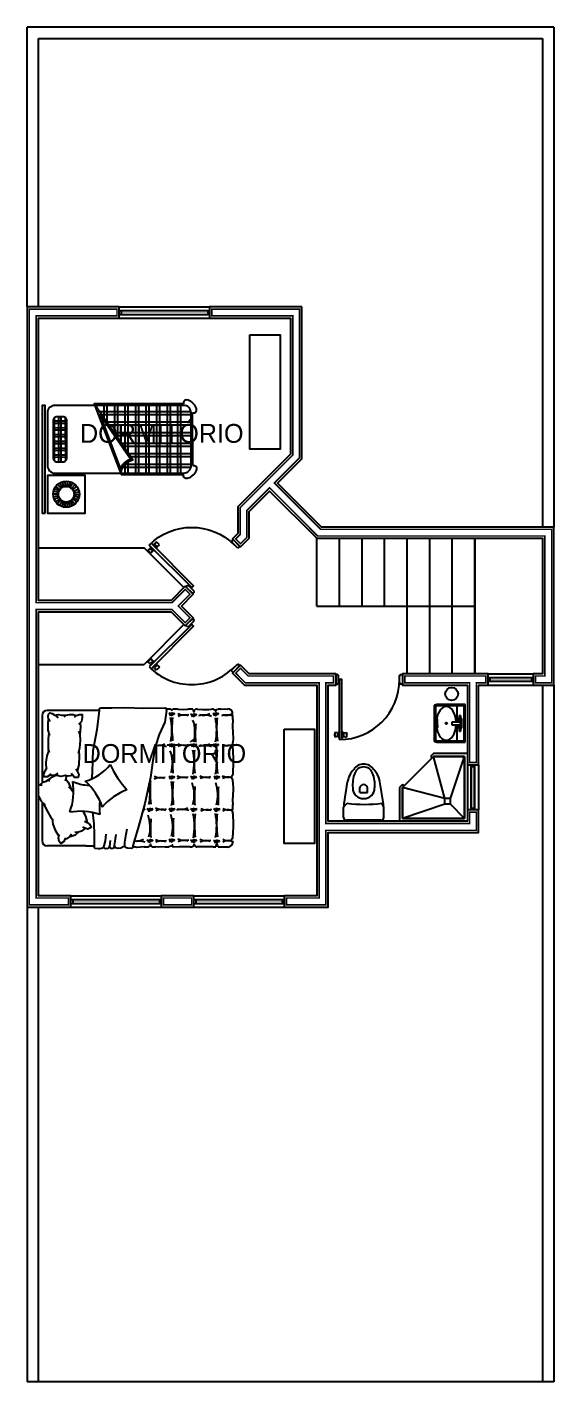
# Model space of a CAD drawing. Header units: millimetres. Extents: x 156.6 to 189.1, y 206.7 to 239.3.
# Drawn here: x 168.51 to 175.51, y 221.14 to 239.14 of the extents above; entities that cross this region are included whole.
import ezdxf

# ---------------------------------------------------------------- set-up
doc = ezdxf.new("R2010")
doc.units = ezdxf.units.MM
doc.header["$LTSCALE"] = 0.02
for name, color, linetype in [('CALIDAD', 15, 'Continuous'), ('MUEBLES', 43, 'Continuous'), ('MUROS', 22, 'Continuous'), ('PUERTAS', 15, 'Continuous'), ('VENTANAS', 153, 'Continuous'), ('VIDRIO', 150, 'Continuous')]:
    doc.layers.add(name, color=color, linetype=linetype)

# ---------------------------------------------------------------- blocks, each defined once
blk = doc.blocks.new('puerta')
for p, q in [((-0.147, 0.724), (-0.146, 0.748)), ((-0.144, 0.724), (-0.147, 0.724)), ((-0.144, 0.748), (-0.146, 0.748)), ((-0.145, 0.706), (-0.144, 0.765)), ((-0.105, 0.759), (-0.144, 0.765)), ((-0.106, 0.711), (-0.105, 0.759)), ((-0.094, 0.726), (-0.106, 0.726)), ((-0.094, 0.744), (-0.105, 0.744)), ((-0.094, 0.746), (-0.094, 0.725)), ((-0.089, 0.746), (-0.094, 0.746)), ((-0.094, 0.725), (-0.089, 0.725)), ((-0.042, 0.746), (-0.037, 0.746)), ((-0.037, 0.725), (-0.042, 0.725)), ((-0.037, 0.746), (-0.037, 0.725)), ((-0.037, 0.744), (-0.026, 0.744)), ((-0.037, 0.726), (-0.025, 0.726)), ((-0.026, 0.759), (0.013, 0.765)), ((-0.025, 0.711), (-0.026, 0.759)), ((0.013, 0.706), (0.013, 0.765)), ((0.013, 0.748), (0.015, 0.748)), ((0.013, 0.724), (0.015, 0.724)), ((0.015, 0.724), (0.015, 0.748)), ((-0.106, 0.711), (-0.145, 0.706)), ((-0.025, 0.711), (0.013, 0.706))]:
    blk.add_line(p, q)
for points in [[(-0.083, 0.698), (-0.089, 0.698), (-0.089, 0.773), (-0.083, 0.773)], [(-0.048, 0.698), (-0.042, 0.698), (-0.042, 0.773), (-0.048, 0.773)]]:
    blk.add_lwpolyline(points, close=True)
for points in [[(-0.083, 0.799), (-0.083, 0), (-0.048, 0), (-0.048, 0.8)], [(-0.863, -0.05), (-0.863, -0.065), (-0.888, -0.065), (-0.888, 0.065), (-0.863, 0.065), (-0.863, 0.05)], [(-0.863, 0.05), (-0.85, 0.05), (-0.85, -0.05), (-0.863, -0.05)], [(-0.025, 0.05), (-0.038, 0.05), (-0.038, -0.05), (-0.025, -0.05)], [(-0.025, -0.05), (-0.025, -0.065), (0, -0.065), (0, 0.065), (-0.025, 0.065), (-0.025, 0.05)]]:
    blk.add_lwpolyline(points)
for centre, radius, start, end in [((-0.048, 0), 0.8, 90, 180), ((-0.094, 0.75), 0.00466, 270, 0), ((-0.094, 0.72), 0.00466, 0, 90), ((-0.037, 0.75), 0.00466, 180, 270), ((-0.037, 0.72), 0.00466, 90, 180)]:
    blk.add_arc(centre, radius, start, end)

msp = doc.modelspace()

# ---------------------------------------------------------------- linework, layer by layer
for p, q in [((172.357, 231.444), (172.357, 232.344)), ((172.657, 231.444), (172.657, 232.344)), ((172.957, 231.444), (172.957, 232.344)), ((173.257, 231.444), (173.257, 232.344)), ((173.557, 230.544), (173.557, 232.344)), ((173.857, 230.544), (173.857, 232.344)), ((174.157, 230.544), (174.157, 232.344)), ((174.457, 230.544), (174.457, 232.344)), ((174.457, 232.344), (174.457, 230.544)), ((172.357, 231.444), (174.457, 231.444))]:
    msp.add_line(p, q)
at = {"layer": 'CALIDAD', "const_width": 0.02}
for points in [[(169.056, 227.564), (168.627, 227.564), (168.627, 231.399), (170.432, 231.399), (170.608, 231.223), (170.672, 231.287), (170.514, 231.444), (170.672, 231.602), (170.608, 231.665), (170.432, 231.489), (168.627, 231.489), (168.627, 235.299), (169.702, 235.299), (169.702, 235.389), (168.537, 235.389), (168.537, 227.474), (169.056, 227.474)], [(172.127, 235.389), (170.962, 235.389), (170.962, 235.299), (172.037, 235.299), (172.037, 233.45), (171.337, 232.75), (171.337, 232.394), (171.279, 232.336), (171.342, 232.272), (171.427, 232.357), (171.427, 232.713), (171.729, 233.015), (172.369, 232.374), (175.387, 232.374), (175.387, 230.514), (175.262, 230.514), (175.262, 230.424), (175.477, 230.424), (175.477, 232.464), (172.407, 232.464), (171.792, 233.078), (172.127, 233.413)], [(172.577, 230.514), (171.444, 230.514), (171.342, 230.617), (171.279, 230.553), (171.407, 230.424), (172.387, 230.424), (172.387, 227.564), (171.953, 227.564), (171.953, 227.474), (172.477, 227.474), (172.477, 228.465), (174.477, 228.465), (174.477, 228.705), (174.387, 228.705), (174.387, 228.555), (172.477, 228.555), (172.477, 230.424), (172.577, 230.424)], [(174.602, 230.514), (173.525, 230.514), (173.525, 230.424), (174.387, 230.424), (174.387, 229.365), (174.477, 229.365), (174.477, 230.424), (174.602, 230.424)], [(170.693, 227.564), (170.32, 227.564), (170.32, 227.474), (170.693, 227.474)]]:
    msp.add_lwpolyline(points, close=True, dxfattribs=at)
at = {"layer": 'MUEBLES', "linetype": 'ByBlock'}
for p, q in [((169.469, 234.03), (170.686, 234.03)), ((169.531, 233.939), (169.531, 234.11)), ((169.571, 233.881), (169.571, 234.11)), ((169.671, 233.735), (169.671, 234.11)), ((169.711, 233.676), (169.711, 234.11)), ((169.811, 233.53), (169.811, 234.11)), ((169.851, 233.471), (169.851, 234.11)), ((169.951, 233.21), (169.951, 234.11)), ((169.991, 233.21), (169.991, 234.11)), ((170.091, 233.21), (170.091, 234.11)), ((170.131, 233.21), (170.131, 234.11)), ((170.231, 233.21), (170.231, 234.11)), ((170.271, 233.21), (170.271, 234.11)), ((170.371, 233.21), (170.371, 234.11)), ((170.411, 233.21), (170.411, 234.11)), ((170.511, 233.21), (170.511, 234.11)), ((170.551, 233.21), (170.551, 234.11)), ((169.035, 233.9), (168.853, 233.899)), ((169.035, 233.87), (168.853, 233.869)), ((168.87, 233.38), (168.869, 233.939)), ((168.93, 233.361), (168.929, 233.958)), ((168.96, 233.361), (168.959, 233.958)), ((169.02, 233.375), (169.019, 233.944)), ((169.496, 233.99), (170.686, 233.99)), ((169.565, 233.89), (170.687, 233.89)), ((169.592, 233.85), (170.687, 233.85)), ((169.035, 233.81), (168.853, 233.809)), ((169.035, 233.78), (168.853, 233.779)), ((169.035, 233.72), (168.853, 233.719)), ((169.035, 233.69), (168.853, 233.689)), ((169.66, 233.75), (170.687, 233.75)), ((169.688, 233.71), (170.687, 233.71)), ((169.035, 233.63), (168.853, 233.629)), ((169.035, 233.6), (168.853, 233.599)), ((169.035, 233.54), (168.853, 233.539)), ((169.035, 233.51), (168.853, 233.509)), ((169.756, 233.61), (170.687, 233.61)), ((169.783, 233.57), (170.687, 233.57)), ((169.852, 233.47), (170.687, 233.47)), ((169.035, 233.45), (168.853, 233.449)), ((169.035, 233.42), (168.853, 233.419)), ((169.781, 233.29), (170.673, 233.29)), ((169.811, 233.21), (169.811, 233.33)), ((169.811, 233.33), (170.687, 233.33)), ((169.851, 233.21), (169.851, 233.361)), ((169.879, 233.43), (170.687, 233.43)), ((169.018, 233.033), (169.011, 233.102)), ((169.039, 233.032), (169.048, 233.102)), ((168.923, 232.931), (168.853, 232.932)), ((168.926, 232.953), (168.858, 232.968)), ((168.933, 232.973), (168.869, 233.002)), ((168.944, 232.992), (168.888, 233.034)), ((168.959, 233.008), (168.913, 233.06)), ((168.977, 233.02), (168.942, 233.081)), ((168.996, 233.029), (168.976, 233.095)), ((169.061, 233.028), (169.083, 233.094)), ((169.08, 233.019), (169.116, 233.079)), ((169.098, 233.006), (169.145, 233.057)), ((169.112, 232.989), (169.169, 233.03)), ((169.122, 232.97), (169.187, 232.998)), ((169.129, 232.95), (169.197, 232.963)), ((169.131, 232.928), (169.201, 232.927)), ((168.925, 232.909), (168.857, 232.896)), ((168.932, 232.889), (168.867, 232.861)), ((168.942, 232.87), (168.885, 232.829)), ((168.957, 232.853), (168.909, 232.802)), ((168.974, 232.84), (168.938, 232.78)), ((168.994, 232.831), (168.971, 232.765)), ((169.015, 232.827), (169.006, 232.757)), ((169.036, 232.826), (169.043, 232.757)), ((169.058, 232.83), (169.078, 232.764)), ((169.078, 232.839), (169.112, 232.778)), ((169.095, 232.851), (169.141, 232.799)), ((169.11, 232.867), (169.166, 232.825)), ((169.121, 232.886), (169.185, 232.857)), ((169.128, 232.907), (169.196, 232.891)), ((168.657, 232.219), (170.061, 232.219)), ((170.59, 231.69), (170.061, 232.219)), ((170.591, 231.198), (170.062, 230.669)), ((168.657, 230.669), (170.062, 230.669))]:
    msp.add_line(p, q, dxfattribs=at)
at = {"layer": 'MUEBLES'}
for p, q in [((169.464, 230.057), (168.773, 230.057)), ((169.464, 230.076), (169.464, 230.057)), ((170.414, 230.076), (170.356, 230.076)), ((170.358, 230.057), (170.358, 230.076)), ((170.516, 230.076), (170.442, 230.076)), ((170.707, 230.076), (170.644, 230.076)), ((170.773, 230.076), (170.744, 230.076)), ((170.985, 230.076), (170.958, 230.076)), ((171.075, 230.076), (171.044, 230.076)), ((173.915, 230.1), (173.915, 229.67)), ((173.932, 230.1), (173.932, 229.67)), ((174.327, 230.135), (173.95, 230.135)), ((174.309, 230.117), (173.95, 230.117)), ((174.222, 229.902), (174.222, 230.117)), ((174.309, 230.117), (174.309, 229.652)), ((174.327, 229.635), (174.327, 230.135)), ((168.707, 229.991), (168.707, 229.096)), ((171.24, 229.938), (171.24, 229.984)), ((174.15, 229.902), (174.15, 229.867)), ((174.264, 229.902), (174.15, 229.902)), ((174.15, 229.867), (174.264, 229.867)), ((174.222, 229.652), (174.222, 229.867)), ((174.239, 229.942), (174.239, 229.902)), ((174.239, 229.867), (174.239, 229.828)), ((174.265, 229.991), (174.252, 229.991)), ((174.252, 229.921), (174.265, 229.921)), ((174.264, 229.867), (174.264, 229.902)), ((174.274, 229.95), (174.272, 229.95)), ((174.283, 229.828), (174.283, 229.942)), ((174.252, 229.849), (174.265, 229.849)), ((174.265, 229.778), (174.252, 229.778)), ((174.272, 229.819), (174.274, 229.819)), ((171.24, 229.605), (171.24, 229.633)), ((171.24, 229.548), (171.24, 229.585)), ((173.95, 229.652), (174.309, 229.652)), ((173.95, 229.635), (174.327, 229.635)), ((169.375, 229.401), (169.37, 229.222)), ((173.888, 229.428), (173.513, 229.053)), ((173.907, 229.485), (173.869, 229.447)), ((173.869, 229.447), (173.888, 229.428)), ((173.907, 229.447), (173.888, 229.428)), ((173.888, 229.428), (173.907, 229.447)), ((174.357, 229.485), (173.907, 229.485)), ((174.057, 228.885), (173.907, 229.447)), ((174.319, 229.447), (173.907, 229.447)), ((173.907, 229.447), (174.319, 229.447)), ((174.132, 228.885), (174.319, 229.447)), ((174.319, 228.622), (174.319, 229.447)), ((174.319, 229.447), (174.319, 228.622)), ((168.76, 229.117), (168.811, 229.147)), ((169.021, 229.191), (169.015, 229.191)), ((169.118, 229.191), (169.113, 229.191)), ((169.37, 229.222), (169.364, 229.146)), ((168.657, 228.968), (168.662, 228.964)), ((168.678, 229.069), (168.714, 229.103)), ((168.714, 229.103), (168.76, 229.117)), ((169.273, 229.067), (169.337, 229.059)), ((171.24, 229.11), (171.24, 229.139)), ((172.718, 228.817), (172.765, 229.11)), ((172.928, 228.967), (172.928, 229.028)), ((172.928, 228.967), (173.03, 228.967)), ((173.03, 228.967), (173.03, 229.028)), ((173.241, 228.817), (173.194, 229.11)), ((173.494, 229.072), (173.457, 229.035)), ((173.457, 229.035), (173.457, 228.585)), ((173.513, 229.053), (173.494, 229.072)), ((173.513, 229.053), (173.494, 229.035)), ((173.494, 229.035), (173.513, 229.053)), ((174.057, 228.885), (173.494, 229.035)), ((173.494, 229.035), (173.494, 228.622)), ((173.494, 228.622), (173.494, 229.035)), ((168.657, 228.918), (168.694, 228.853)), ((168.694, 228.853), (168.748, 228.804)), ((168.707, 228.842), (168.707, 228.324)), ((171.24, 228.743), (171.24, 228.809)), ((172.711, 228.77), (172.718, 228.783)), ((172.718, 228.783), (172.758, 228.824)), ((172.718, 228.783), (172.718, 228.817)), ((173.248, 228.77), (173.221, 228.824)), ((173.241, 228.783), (173.241, 228.817)), ((173.248, 228.77), (173.241, 228.783)), ((174.057, 228.81), (173.494, 228.622)), ((174.132, 228.885), (174.057, 228.885)), ((174.057, 228.81), (174.057, 228.885)), ((174.132, 228.81), (174.057, 228.81)), ((174.132, 228.81), (174.132, 228.885)), ((174.319, 228.622), (174.132, 228.81)), ((171.24, 228.685), (171.24, 228.702)), ((172.711, 228.634), (172.711, 228.77)), ((173.248, 228.634), (173.248, 228.77)), ((173.494, 228.622), (174.319, 228.622)), ((174.319, 228.622), (173.494, 228.622)), ((169.199, 228.443), (169.193, 228.44)), ((169.824, 228.414), (169.838, 228.482)), ((173.207, 228.6), (172.752, 228.6)), ((169.286, 228.257), (168.773, 228.257)), ((169.286, 228.257), (169.397, 228.257)), ((169.397, 228.257), (169.397, 228.243)), ((169.512, 228.233), (169.531, 228.256)), ((169.531, 228.256), (169.549, 228.324)), ((169.549, 228.324), (169.559, 228.413)), ((169.611, 228.331), (169.601, 228.251)), ((169.601, 228.251), (169.612, 228.232)), ((169.663, 228.235), (169.669, 228.264)), ((169.669, 228.264), (169.692, 228.407)), ((169.805, 228.305), (169.824, 228.414)), ((169.807, 228.258), (169.805, 228.305)), ((169.816, 228.234), (169.807, 228.258)), ((169.912, 228.257), (169.912, 228.243)), ((169.912, 228.243), (169.933, 228.243)), ((170.062, 228.243), (170.118, 228.243)), ((170.163, 228.243), (170.213, 228.243)), ((170.34, 228.243), (170.389, 228.243)), ((170.674, 228.243), (170.7, 228.243)), ((170.748, 228.243), (170.761, 228.243)), ((170.979, 228.243), (171.013, 228.243)), ((171.044, 228.243), (171.173, 228.243)), ((171.24, 228.359), (171.24, 228.402)), ((171.24, 228.316), (171.24, 228.309)), ((169.612, 228.232), (169.635, 228.222)), ((169.635, 228.222), (169.663, 228.235)), ((169.839, 228.225), (169.816, 228.234))]:
    msp.add_line(p, q, dxfattribs=at)
for points in [[(171.467, 235.046), (171.869, 235.046), (171.869, 233.528), (171.467, 233.528)], [(171.922, 229.808), (172.324, 229.808), (172.324, 228.29), (171.922, 228.29)]]:
    msp.add_lwpolyline(points, close=True, dxfattribs=at)
at = {"layer": 'MUEBLES', "linetype": 'ByBlock'}
for points in [[(170.706, 234.011, 0.076818), (170.73, 234.01, 0.166272), (170.749, 234.019, 0.166272), (170.758, 234.038, 0.10556), (170.756, 234.07, 0.068375), (170.741, 234.102, 0.054549), (170.713, 234.136, 0.054549), (170.679, 234.164, 0.068375), (170.647, 234.179, 0.10556), (170.615, 234.181, 0.166272), (170.596, 234.172)], [(169.408, 234.11), (168.876, 234.109, 0.414214), (168.776, 234.009), (168.777, 233.309, 0.414214), (168.877, 233.209), (169.749, 233.21)], [(170.587, 234.13, 0.001982), (170.586, 234.13), (169.4, 234.13, 0.481541)], [(169.757, 233.21), (170.587, 233.21, 0.414214), (170.687, 233.31), (170.686, 234.01, 0.414214), (170.586, 234.11), (169.414, 234.11, 0.524994)], [(170.596, 234.172, 0.166272), (170.587, 234.153, 0.073059), (170.587, 234.13)], [(170.707, 233.311), (170.706, 234.011, 0.460248)], [(170.707, 233.311, -0.076818), (170.731, 233.311, -0.166272), (170.75, 233.302, -0.166272), (170.759, 233.283, -0.10556), (170.756, 233.251, -0.068375), (170.741, 233.219, -0.054549), (170.714, 233.185, -0.054549), (170.68, 233.157, -0.068375), (170.648, 233.142, -0.10556), (170.616, 233.14, -0.166272), (170.597, 233.149)], [(169.756, 233.19), (170.587, 233.19, 0.001982), (170.588, 233.19)], [(170.597, 233.149, -0.166272), (170.587, 233.168, -0.073059), (170.588, 233.19)]]:
    msp.add_lwpolyline(points, format="xyb", dxfattribs=at)
for points in [[(168.747, 232.679), (168.746, 234.109), (168.706, 234.109), (168.707, 232.679)], [(168.777, 232.679), (169.277, 232.68), (169.277, 233.18), (168.777, 233.179)]]:
    msp.add_lwpolyline(points, close=True, dxfattribs=at)
for points in [[(169.756, 233.19, -0.361637), (169.91, 233.385), (169.4, 234.13)], [(168.903, 233.361), (168.985, 233.361, 0.414214), (169.035, 233.411), (169.035, 233.908, 0.414214), (168.985, 233.958), (168.903, 233.958, 0.414214), (168.853, 233.908), (168.853, 233.411, 0.414214)], [(169.749, 233.264, -0.230083), (169.88, 233.396), (169.474, 233.988)]]:
    msp.add_lwpolyline(points, format="xyb", close=True, dxfattribs=at)
msp.add_lwpolyline([(168.777, 232.906), (168.777, 232.679), (169.277, 232.68), (169.277, 233.18), (168.777, 233.179), (168.777, 233.15)], dxfattribs=at)
at = {"layer": 'MUEBLES'}
for points in [[(169.464, 230.057), (169.433, 229.801), (169.381, 229.519), (169.375, 229.401)], [(169.464, 230.076), (169.473, 230.089), (169.489, 230.093), (169.631, 230.091), (169.807, 230.097), (170.058, 230.088), (170.338, 230.091), (170.356, 230.088), (170.356, 230.076)], [(170.358, 230.057), (170.336, 229.9), (170.262, 229.739), (170.215, 229.587), (170.179, 229.391), (170.148, 229.167), (170.07, 228.819), (169.988, 228.513), (169.929, 228.321), (169.912, 228.257)], [(170.414, 230.076), (170.429, 230.062), (170.442, 230.076)], [(170.516, 230.076), (170.591, 230.07), (170.644, 230.076)], [(170.707, 230.076), (170.713, 230.058), (170.727, 230.037), (170.731, 230.062), (170.744, 230.076)], [(170.773, 230.076), (170.836, 230.068), (170.92, 230.068), (170.958, 230.076)], [(170.985, 230.076), (171, 230.066), (171.013, 230.047), (171.023, 230.07), (171.044, 230.076)], [(171.075, 230.076), (171.128, 230.078), (171.173, 230.076)], [(168.791, 229.939), (168.781, 229.896), (168.783, 229.796), (168.805, 229.726)], [(168.791, 229.939), (168.786, 229.975), (168.793, 230.009), (168.809, 230.025), (168.84, 230.016), (168.875, 229.992), (168.919, 229.96)], [(168.791, 229.939), (168.809, 229.908)], [(168.875, 229.992), (168.921, 230.004), (168.969, 229.993), (169.028, 229.995)], [(169, 229.972), (169.028, 229.995), (169.072, 230.004), (169.12, 230.001), (169.161, 229.989)], [(169.138, 229.966), (169.161, 229.989), (169.203, 230.001), (169.237, 230.001), (169.239, 229.962), (169.229, 229.91), (169.19, 229.871)], [(169.21, 229.89), (169.217, 229.837), (169.209, 229.738)], [(170.421, 229.981), (170.425, 229.995), (170.419, 230.006), (170.388, 230.019)], [(170.42, 230.03), (170.423, 230.019), (170.418, 230.005), (170.395, 229.991)], [(170.44, 230.033), (170.435, 230.022), (170.44, 230.012), (170.467, 230.007)], [(170.444, 229.985), (170.436, 230), (170.44, 230.012), (170.474, 230.021)], [(170.712, 229.969), (170.716, 229.982), (170.71, 229.993), (170.679, 230.006)], [(170.711, 230.017), (170.714, 230.006), (170.709, 229.992), (170.686, 229.978)], [(170.731, 230.02), (170.726, 230.01), (170.731, 229.999), (170.758, 229.995)], [(170.735, 229.972), (170.727, 229.987), (170.731, 229.999), (170.765, 230.009)], [(171.006, 229.98), (171.01, 229.994), (171.003, 230.005), (170.973, 230.018)], [(171.004, 230.029), (171.007, 230.018), (171.002, 230.004), (170.98, 229.99)], [(171.024, 230.032), (171.02, 230.021), (171.025, 230.011), (171.052, 230.006)], [(171.028, 229.984), (171.02, 229.999), (171.025, 230.011), (171.059, 230.02)], [(171.238, 230.016), (171.227, 230.003), (171.216, 229.999), (171.229, 229.994), (171.24, 229.984)], [(171.24, 229.938), (171.236, 229.845), (171.244, 229.682), (171.24, 229.633)], [(168.794, 229.761), (168.788, 229.681), (168.786, 229.54), (168.798, 229.496)], [(169.192, 229.783), (169.209, 229.738), (169.214, 229.66), (169.205, 229.554), (169.184, 229.487)], [(168.792, 229.518), (168.769, 229.452), (168.757, 229.367), (168.759, 229.274)], [(169.194, 229.519), (169.199, 229.455), (169.196, 229.333), (169.174, 229.25)], [(170.421, 229.567), (170.425, 229.581), (170.419, 229.591), (170.388, 229.605)], [(170.42, 229.616), (170.423, 229.605), (170.418, 229.591), (170.395, 229.576)], [(170.44, 229.619), (170.435, 229.608), (170.44, 229.598), (170.467, 229.593)], [(170.444, 229.571), (170.436, 229.586), (170.44, 229.598), (170.474, 229.607)], [(170.712, 229.567), (170.716, 229.581), (170.71, 229.591), (170.679, 229.605)], [(170.711, 229.616), (170.714, 229.605), (170.709, 229.591), (170.686, 229.576)], [(170.731, 229.619), (170.726, 229.608), (170.731, 229.598), (170.758, 229.593)], [(170.735, 229.571), (170.727, 229.586), (170.731, 229.598), (170.765, 229.607)], [(171.006, 229.567), (171.01, 229.581), (171.003, 229.591), (170.973, 229.605)], [(171.004, 229.616), (171.007, 229.605), (171.002, 229.591), (170.98, 229.576)], [(171.024, 229.619), (171.02, 229.608), (171.025, 229.598), (171.052, 229.593)], [(171.028, 229.571), (171.02, 229.586), (171.025, 229.598), (171.059, 229.607)], [(171.24, 229.548), (171.247, 229.383), (171.24, 229.201), (171.224, 229.173), (171.221, 229.163), (171.24, 229.139)], [(168.822, 229.213), (168.807, 229.197), (168.774, 229.177), (168.733, 229.174), (168.728, 229.211), (168.745, 229.256), (168.771, 229.291)], [(168.797, 229.114), (168.811, 229.147), (168.844, 229.177), (168.888, 229.198)], [(168.917, 229.217), (168.882, 229.199), (168.828, 229.193), (168.807, 229.197)], [(169.018, 229.192), (168.954, 229.18), (168.901, 229.191), (168.882, 229.199)], [(169.021, 229.191), (169.028, 229.171), (169.013, 229.118)], [(169.117, 229.192), (169.051, 229.184), (169.018, 229.192)], [(169.02, 229.145), (169.053, 229.103), (169.094, 229.012)], [(169.154, 229.282), (169.174, 229.25), (169.193, 229.207), (169.186, 229.164), (169.138, 229.167), (169.106, 229.205), (169.097, 229.225)], [(170.421, 229.141), (170.425, 229.154), (170.419, 229.165), (170.388, 229.178)], [(170.42, 229.189), (170.423, 229.178), (170.418, 229.164), (170.395, 229.15)], [(170.44, 229.192), (170.435, 229.182), (170.44, 229.171), (170.467, 229.167)], [(170.444, 229.144), (170.436, 229.159), (170.44, 229.171), (170.474, 229.181)], [(170.711, 229.141), (170.715, 229.154), (170.708, 229.165), (170.678, 229.178)], [(170.709, 229.189), (170.712, 229.178), (170.708, 229.164), (170.685, 229.15)], [(170.729, 229.192), (170.725, 229.182), (170.73, 229.171), (170.757, 229.167)], [(170.733, 229.144), (170.725, 229.159), (170.73, 229.171), (170.764, 229.181)], [(171.019, 229.141), (171.023, 229.154), (171.017, 229.165), (170.986, 229.178)], [(171.018, 229.189), (171.021, 229.178), (171.016, 229.164), (170.993, 229.15)], [(171.038, 229.192), (171.033, 229.182), (171.038, 229.171), (171.065, 229.167)], [(171.042, 229.144), (171.034, 229.159), (171.038, 229.171), (171.072, 229.181)], [(168.657, 229.071), (168.678, 229.069), (168.705, 229.067)], [(169.058, 229.043), (169.094, 229.012), (169.123, 228.967)], [(171.24, 229.11), (171.246, 229.003), (171.238, 228.865), (171.24, 228.809)], [(168.721, 228.829), (168.755, 228.756), (168.823, 228.633), (168.855, 228.6)], [(168.839, 228.616), (168.851, 228.547), (168.882, 228.467), (168.929, 228.387)], [(169.248, 228.717), (169.282, 228.653), (169.304, 228.569)], [(169.376, 228.701), (169.393, 228.549), (169.397, 228.415), (169.397, 228.257)], [(170.131, 228.712), (170.135, 228.726), (170.128, 228.736), (170.098, 228.75)], [(170.129, 228.761), (170.132, 228.75), (170.127, 228.736), (170.105, 228.721)], [(170.149, 228.764), (170.145, 228.753), (170.15, 228.743), (170.177, 228.738)], [(170.153, 228.715), (170.145, 228.731), (170.15, 228.743), (170.184, 228.752)], [(170.421, 228.712), (170.425, 228.726), (170.419, 228.736), (170.388, 228.75)], [(170.42, 228.761), (170.423, 228.75), (170.418, 228.736), (170.395, 228.721)], [(170.44, 228.764), (170.435, 228.753), (170.44, 228.743), (170.467, 228.738)], [(170.444, 228.715), (170.436, 228.731), (170.44, 228.743), (170.474, 228.752)], [(170.712, 228.712), (170.716, 228.726), (170.71, 228.736), (170.679, 228.75)], [(170.711, 228.761), (170.714, 228.75), (170.709, 228.736), (170.686, 228.721)], [(170.731, 228.764), (170.726, 228.753), (170.731, 228.743), (170.758, 228.738)], [(170.735, 228.715), (170.727, 228.731), (170.731, 228.743), (170.765, 228.752)], [(171.018, 228.712), (171.022, 228.726), (171.015, 228.736), (170.985, 228.75)], [(171.017, 228.761), (171.02, 228.75), (171.015, 228.736), (170.992, 228.721)], [(171.036, 228.764), (171.032, 228.753), (171.037, 228.743), (171.064, 228.738)], [(171.04, 228.715), (171.032, 228.731), (171.037, 228.743), (171.071, 228.752)], [(171.24, 228.743), (171.223, 228.738), (171.221, 228.732), (171.24, 228.702)], [(171.24, 228.685), (171.245, 228.544), (171.24, 228.402)], [(169.196, 228.443), (169.145, 228.401), (169.094, 228.384), (169.074, 228.382)], [(169.282, 228.491), (169.228, 228.452), (169.172, 228.435), (169.143, 228.44)], [(169.27, 228.588), (169.304, 228.569), (169.341, 228.542), (169.356, 228.5), (169.312, 228.479), (169.266, 228.497), (169.249, 228.51)], [(169.015, 228.365), (169.009, 228.343), (168.99, 228.31), (168.956, 228.287), (168.933, 228.317), (168.926, 228.365), (168.932, 228.408)], [(169.096, 228.415), (169.074, 228.382), (169.03, 228.35), (169.009, 228.343)], [(169.397, 228.243), (169.399, 228.235), (169.408, 228.226), (169.451, 228.224), (169.479, 228.222)], [(169.524, 228.247), (169.531, 228.233), (169.548, 228.222), (169.582, 228.227), (169.601, 228.251)], [(169.666, 228.252), (169.679, 228.237), (169.712, 228.228), (169.754, 228.232), (169.785, 228.248), (169.807, 228.258)], [(169.912, 228.243), (169.911, 228.234), (169.904, 228.229), (169.889, 228.224), (169.839, 228.225)], [(170.062, 228.243), (169.964, 228.237), (169.933, 228.243)], [(170.131, 228.298), (170.135, 228.311), (170.128, 228.322), (170.098, 228.335)], [(170.129, 228.347), (170.132, 228.335), (170.127, 228.321), (170.105, 228.307)], [(170.163, 228.243), (170.153, 228.263), (170.147, 228.28), (170.136, 228.253), (170.118, 228.243)], [(170.149, 228.35), (170.145, 228.339), (170.15, 228.328), (170.177, 228.324)], [(170.153, 228.301), (170.145, 228.316), (170.15, 228.328), (170.184, 228.338)], [(170.34, 228.243), (170.258, 228.239), (170.213, 228.243)], [(170.421, 228.303), (170.425, 228.317), (170.419, 228.327), (170.388, 228.341)], [(170.674, 228.243), (170.53, 228.243), (170.447, 228.24), (170.441, 228.253), (170.437, 228.271), (170.423, 228.253), (170.389, 228.243)], [(170.42, 228.352), (170.423, 228.341), (170.418, 228.327), (170.395, 228.313)], [(170.44, 228.355), (170.435, 228.344), (170.44, 228.334), (170.467, 228.329)], [(170.444, 228.307), (170.436, 228.322), (170.44, 228.334), (170.474, 228.343)], [(170.712, 228.297), (170.716, 228.311), (170.71, 228.321), (170.679, 228.334)], [(170.711, 228.346), (170.714, 228.334), (170.709, 228.32), (170.686, 228.306)], [(170.748, 228.243), (170.735, 228.263), (170.725, 228.28), (170.719, 228.257), (170.7, 228.243)], [(170.731, 228.349), (170.726, 228.338), (170.731, 228.327), (170.758, 228.323)], [(170.735, 228.3), (170.727, 228.315), (170.731, 228.327), (170.765, 228.337)], [(170.979, 228.243), (170.879, 228.247), (170.761, 228.243)], [(171.018, 228.29), (171.022, 228.304), (171.015, 228.315), (170.985, 228.328)], [(171.017, 228.339), (171.02, 228.328), (171.015, 228.314), (170.992, 228.3)], [(171.044, 228.243), (171.035, 228.265), (171.029, 228.279), (171.014, 228.261), (171.013, 228.243)], [(171.036, 228.342), (171.032, 228.332), (171.037, 228.321), (171.064, 228.317)], [(171.04, 228.294), (171.032, 228.309), (171.037, 228.321), (171.071, 228.331)], [(171.24, 228.359), (171.216, 228.327), (171.216, 228.323), (171.24, 228.316)], [(169.479, 228.222), (169.512, 228.233)]]:
    msp.add_lwpolyline(points, dxfattribs=at)
at = {"layer": 'MUEBLES', "linetype": 'ByBlock'}
for radius in [0.174, 0.104]:
    msp.add_circle((169.027, 232.93), radius, dxfattribs=at)
at = {"layer": 'MUEBLES'}
for centre, radius in [((174.148, 230.276), 0.0859), ((174.077, 229.885), 0.011)]:
    msp.add_circle(centre, radius, dxfattribs=at)
for centre, radius, start, end in [((168.773, 229.991), 0.0667, 90, 180), ((171.173, 230.01), 0.0667, 6.5164, 90), ((173.95, 230.1), 0.0351, 90, 180), ((173.95, 230.1), 0.0175, 90, 180), ((169.606, 229.797), 0.825, 349.4126, 11.6476), ((171.879, 229.823), 1.448, 174.4158, 186.6746), ((170.598, 230.192), 0.196, 243.8397, 287.3557), ((170.588, 229.833), 0.163, 68.4806, 117.2489), ((170.255, 229.768), 0.483, 344.849, 19.5867), ((172.313, 229.743), 1.572, 174.9942, 183.9649), ((170.863, 229.715), 0.28, 70.2707, 106.0147), ((170.852, 230.163), 0.168, 251.0081, 299.9939), ((170.201, 229.791), 0.825, 349.4126, 11.6476), ((172.473, 229.817), 1.448, 174.4158, 186.6746), ((171.167, 229.715), 0.28, 75.4194, 106.0147), ((171.156, 230.163), 0.168, 251.0081, 299.9939), ((174.248, 229.942), 0.00877, 103.3736, 180), ((174.261, 229.927), 0.0211, 133.3092, 60.5438), ((174.261, 229.842), 0.0211, 299.4562, 226.6908), ((174.345, 229.956), 0.0989, 159.2223, 200.7777), ((174.173, 229.956), 0.0989, 339.2223, 20.7777), ((174.274, 229.942), 0.00877, 0, 90), ((174.248, 229.828), 0.00877, 180, 256.6264), ((174.345, 229.814), 0.0989, 159.2223, 200.7777), ((174.173, 229.814), 0.0989, 339.2223, 20.7777), ((174.274, 229.828), 0.00877, 270, 0), ((170.264, 229.311), 0.28, 70.2707, 100.0812), ((170.253, 229.76), 0.168, 257.6806, 299.9939), ((169.955, 229.359), 0.483, 344.849, 19.5867), ((170.598, 229.791), 0.196, 243.8397, 287.3557), ((170.588, 229.432), 0.163, 68.4806, 117.2489), ((169.901, 229.364), 0.825, 349.4126, 11.6476), ((172.173, 229.39), 1.448, 174.4158, 186.6746), ((170.863, 229.31), 0.28, 70.2707, 106.0147), ((170.852, 229.759), 0.168, 251.0081, 299.9939), ((170.201, 229.361), 0.825, 349.4126, 11.6476), ((172.473, 229.387), 1.448, 174.4158, 186.6746), ((171.182, 229.31), 0.28, 78.0045, 106.0147), ((171.171, 229.759), 0.168, 251.0081, 294.1596), ((173.95, 229.67), 0.0351, 180, 270), ((173.95, 229.67), 0.0175, 180, 270), ((169.111, 229.724), 0.631, 285.4066, 322.4063), ((170.782, 229.872), 1.287, 204.4421, 222.5506), ((172.012, 229.334), 1.572, 174.9942, 183.9649), ((172.979, 229.185), 0.159, 33.4286, 146.5714), ((170.282, 229.359), 0.196, 243.8397, 287.3557), ((170.272, 229), 0.163, 68.4806, 117.2489), ((170.587, 229.364), 0.196, 243.8397, 287.3557), ((170.577, 229.005), 0.163, 68.4806, 117.2489), ((170.89, 229.365), 0.196, 243.8397, 287.3557), ((170.88, 229.006), 0.163, 68.4806, 117.2489), ((171.186, 229.365), 0.196, 243.8397, 281.1795), ((171.176, 229.006), 0.163, 73.8687, 117.2489), ((173.07, 229.059), 0.309, 136.2748, 170.6357), ((173.279, 229.067), 0.447, 159.2918, 185.0016), ((172.979, 229.178), 0.128, 21.4972, 158.5028), ((172.68, 229.067), 0.447, 354.9984, 20.7082), ((172.889, 229.059), 0.309, 9.3643, 43.7252), ((168.348, 228.98), 0.776, 339.159, 9.9254), ((169.365, 229.691), 0.631, 246.3276, 261.5768), ((168.77, 228.53), 0.776, 18.238, 49.0044), ((170.1, 228.27), 0.778, 109.9849, 139.7318), ((169.315, 228.957), 0.825, 349.4126, 8.9636), ((171.588, 228.982), 1.448, 174.4158, 186.6746), ((169.616, 228.946), 0.825, 349.4126, 11.6476), ((171.888, 228.972), 1.448, 174.4158, 186.6746), ((170.245, 228.934), 0.483, 344.849, 19.5867), ((172.303, 228.909), 1.572, 174.9942, 183.9649), ((170.559, 228.931), 0.483, 344.849, 19.5867), ((172.616, 228.907), 1.572, 174.9942, 183.9649), ((172.979, 229.031), 0.146, 181.0895, 358.9105), ((172.979, 229.02), 0.0516, 9.286, 170.714), ((170.756, 228.752), 1.287, 175.311, 183.4716), ((172.99, 230.655), 1.846, 262.8035, 277.1965), ((169.217, 227.939), 0.778, 70.9059, 100.6528), ((170.007, 228.578), 0.163, 68.4806, 75.7602), ((170.017, 228.937), 0.196, 279.385, 287.3557), ((169.66, 228.502), 0.483, 344.849, 19.5867), ((171.718, 228.478), 1.572, 174.9942, 183.9649), ((170.3, 228.937), 0.196, 243.8397, 287.3557), ((170.29, 228.578), 0.163, 68.4806, 117.2489), ((169.961, 228.513), 0.483, 344.849, 19.5867), ((172.018, 228.488), 1.572, 174.9942, 183.9649), ((170.568, 228.462), 0.28, 70.2707, 106.0147), ((170.557, 228.91), 0.168, 251.0081, 299.9939), ((169.907, 228.516), 0.825, 349.4126, 11.6476), ((172.179, 228.542), 1.448, 174.4158, 186.6746), ((170.902, 228.932), 0.196, 243.8397, 287.3557), ((170.892, 228.574), 0.163, 68.4806, 117.2489), ((170.201, 228.519), 0.825, 349.4126, 11.6476), ((172.473, 228.544), 1.448, 174.4158, 186.6746), ((171.194, 228.932), 0.196, 243.8397, 278.5015), ((171.184, 228.574), 0.163, 76.6664, 117.2489), ((172.747, 228.636), 0.0363, 183.2273, 277.1616), ((173.212, 228.636), 0.0363, 262.8384, 356.7727), ((168.773, 228.324), 0.0667, 180, 270), ((169.979, 228.042), 0.28, 70.2707, 100.4931), ((169.968, 228.49), 0.168, 257.0109, 299.9939), ((170.3, 228.518), 0.196, 243.8397, 287.3557), ((170.29, 228.16), 0.163, 68.4806, 117.2489), ((170.598, 228.527), 0.196, 243.8397, 287.3557), ((170.588, 228.168), 0.163, 68.4806, 117.2489), ((170.89, 228.522), 0.196, 243.8397, 287.3557), ((170.88, 228.164), 0.163, 68.4806, 117.2489), ((171.194, 228.522), 0.196, 243.8397, 276.5494), ((171.184, 228.164), 0.163, 78.8147, 117.2489), ((171.173, 228.309), 0.0667, 270, 0)]:
    msp.add_arc(centre, radius, start, end, dxfattribs=at)
msp.add_ellipse((174.077, 229.885), major_axis=(0, 0.224), ratio=0.588235, start_param=4.790901, end_param=10.917062, dxfattribs=at)
at = {"layer": 'MUEBLES', "extrusion": (0, 0, -1)}
for centre in [(173.958, 229.924), (173.958, 229.885)]:
    msp.add_ellipse(centre, major_axis=(0, 0.0152), ratio=0.150686, dxfattribs=at)
at = {"layer": 'MUEBLES'}
msp.add_ellipse((173.958, 229.846), major_axis=(0, -0.0152), ratio=0.150686, dxfattribs=at)
at = {"layer": 'MUROS'}
for p, q in [((168.507, 235.419), (168.507, 239.136)), ((175.507, 239.136), (168.507, 239.136)), ((175.507, 239.136), (175.507, 232.494)), ((168.657, 235.419), (168.657, 238.986)), ((168.657, 238.986), (175.357, 238.986)), ((175.357, 238.986), (175.357, 232.494)), ((169.732, 235.419), (170.932, 235.419)), ((169.732, 235.269), (170.932, 235.269)), ((174.632, 230.544), (175.232, 230.544)), ((174.632, 230.394), (175.232, 230.394)), ((175.357, 230.394), (175.357, 221.136)), ((175.507, 230.394), (175.507, 221.136)), ((174.357, 229.335), (174.357, 228.735)), ((174.507, 229.335), (174.507, 228.735)), ((169.086, 227.594), (170.29, 227.594)), ((170.723, 227.594), (171.923, 227.594)), ((168.507, 227.444), (168.507, 221.136)), ((168.657, 221.136), (168.657, 227.444)), ((169.086, 227.444), (170.29, 227.444)), ((170.723, 227.444), (171.923, 227.444)), ((175.507, 221.136), (168.507, 221.136))]:
    msp.add_line(p, q, dxfattribs=at)
for points in [[(169.086, 227.594), (168.657, 227.594), (168.657, 231.369), (170.42, 231.369), (170.608, 231.181), (170.714, 231.287), (170.557, 231.444), (170.714, 231.602), (170.608, 231.708), (170.42, 231.519), (168.657, 231.519), (168.657, 235.269), (169.732, 235.269), (169.732, 235.419), (168.507, 235.419), (168.507, 227.444), (169.086, 227.444)], [(172.157, 235.419), (170.932, 235.419), (170.932, 235.269), (172.007, 235.269), (172.007, 233.463), (171.307, 232.763), (171.307, 232.406), (171.236, 232.336), (171.342, 232.23), (171.457, 232.344), (171.457, 232.701), (171.729, 232.972), (172.357, 232.344), (175.357, 232.344), (175.357, 230.544), (175.232, 230.544), (175.232, 230.394), (175.507, 230.394), (175.507, 232.494), (172.419, 232.494), (171.835, 233.078), (172.157, 233.401)], [(172.607, 230.544), (171.457, 230.544), (171.342, 230.659), (171.236, 230.553), (171.395, 230.394), (172.357, 230.394), (172.357, 227.594), (171.923, 227.594), (171.923, 227.444), (172.507, 227.444), (172.507, 228.435), (174.507, 228.435), (174.507, 228.735), (174.357, 228.735), (174.357, 228.585), (172.507, 228.585), (172.507, 230.394), (172.607, 230.394)], [(174.632, 230.544), (173.495, 230.544), (173.495, 230.394), (174.357, 230.394), (174.357, 229.335), (174.507, 229.335), (174.507, 230.394), (174.632, 230.394)], [(170.723, 227.594), (170.29, 227.594), (170.29, 227.444), (170.723, 227.444)]]:
    msp.add_lwpolyline(points, close=True, dxfattribs=at)
at = {"layer": 'VENTANAS'}
for p, q in [((169.732, 235.369), (170.932, 235.369)), ((169.732, 235.319), (170.932, 235.319)), ((169.757, 235.369), (169.757, 235.319)), ((170.907, 235.369), (170.907, 235.319)), ((174.632, 230.494), (175.232, 230.494)), ((174.632, 230.444), (175.232, 230.444)), ((174.657, 230.494), (174.657, 230.444)), ((175.207, 230.494), (175.207, 230.444)), ((174.407, 228.735), (174.407, 229.335)), ((174.457, 228.735), (174.457, 229.335)), ((174.407, 229.31), (174.457, 229.31)), ((174.407, 228.76), (174.457, 228.76)), ((169.09, 227.544), (170.29, 227.544)), ((169.115, 227.544), (169.115, 227.494)), ((170.265, 227.544), (170.265, 227.494)), ((170.723, 227.544), (171.923, 227.544)), ((170.748, 227.544), (170.748, 227.494)), ((171.898, 227.544), (171.898, 227.494)), ((169.09, 227.494), (170.29, 227.494)), ((170.723, 227.494), (171.923, 227.494))]:
    msp.add_line(p, q, dxfattribs=at)
at = {"layer": 'VIDRIO', "const_width": 0.005}
for points in [[(169.757, 235.344), (170.907, 235.344)], [(174.657, 230.469), (175.207, 230.469)], [(174.432, 228.76), (174.432, 229.31)], [(169.115, 227.519), (170.265, 227.519)], [(170.748, 227.519), (171.898, 227.519)]]:
    msp.add_lwpolyline(points, dxfattribs=at)

# ---------------------------------------------------------------- block references
at = {"layer": 'PUERTAS', "xscale": -1, "rotation": 45}
msp.add_blockref('puerta', (170.661, 231.655), dxfattribs=at)
at = {"layer": 'PUERTAS'}
for p, rotation in [((170.661, 231.234), 134.9999999999999), ((172.607, 230.469), 180.0000000000196)]:
    msp.add_blockref('puerta', p, dxfattribs=dict(at, rotation=rotation))

# ---------------------------------------------------------------- texts
for p in [(169.21, 233.613), (169.245, 229.36)]:
    msp.add_text('DORMITÓRIO', height=0.25).set_placement(p)

doc.saveas('drawing.dxf')
